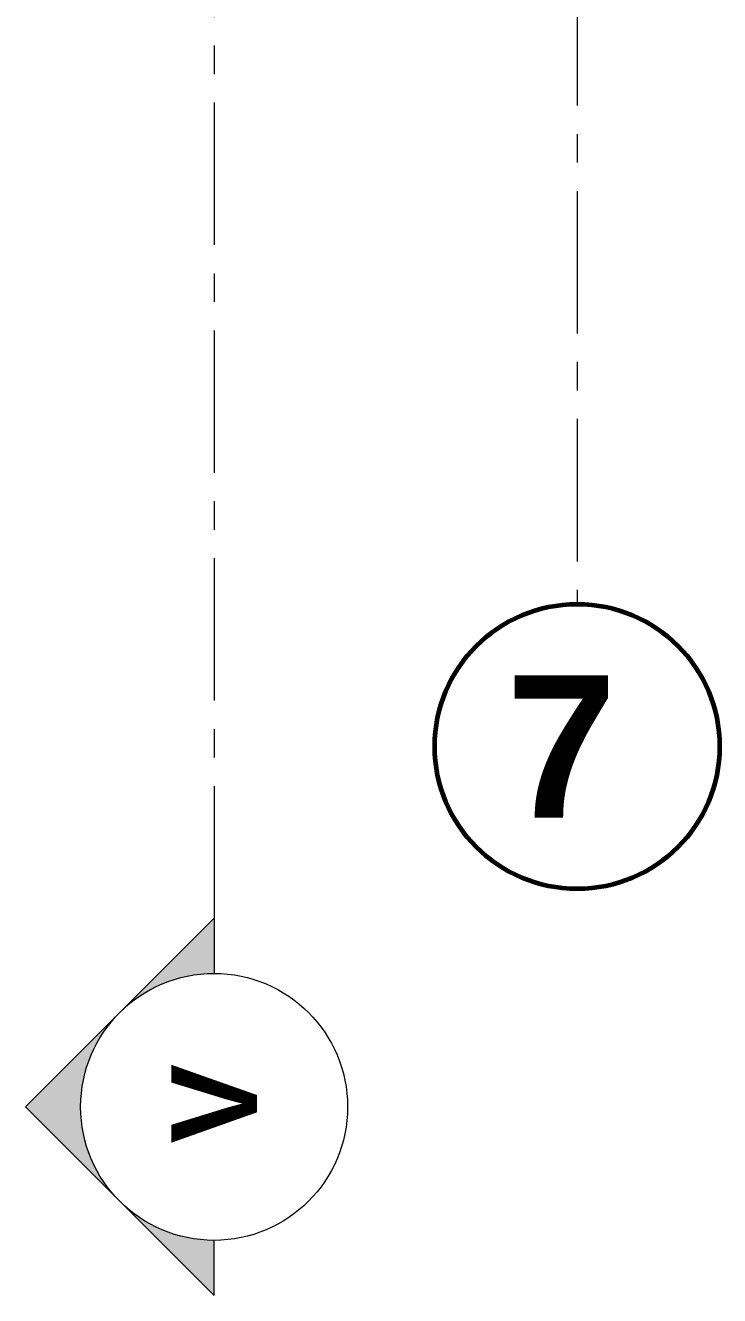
# Model space of a CAD drawing. Header units: inches. Extents: x -38 to 5698, y -33 to 92.
# Drawn here: x 234.383 to 236.82, y -0.378 to 4.082 of the extents above; entities that cross this region are included whole.
import ezdxf

# ---------------------------------------------------------------- set-up
doc = ezdxf.new("R2010")
doc.units = ezdxf.units.IN
doc.header["$MEASUREMENT"] = 0
doc.linetypes.add('Punto & Raya', pattern=[0.65, 0.5, -0.075, 0, -0.075])
doc.layers.add('02 _ ARQ _ ALB _ Ejes Generales', color=7, linetype='Continuous')
doc.layers.add('Marcador - Secciones', color=251, linetype='Continuous')
doc.styles.add('Estilo_Generado_1', font='swisseb.ttf')

msp = doc.modelspace()

# ---------------------------------------------------------------- hatches: boundary and pattern name
at = {"layer": 'Marcador - Secciones', "linetype": 'Continuous', "lineweight": 13}
for points in [[(235.0454, 0.9472), (234.7142, 0.6159, -0.198912), (235.0454, 0.7531)], [(234.7142, -0.0466, -0.414214), (234.7142, 0.6159), (234.3829, 0.2847)], [(235.0454, -0.3778), (235.0454, -0.1838, -0.198912), (234.7142, -0.0466)]]:
    msp.add_hatch(color=7, dxfattribs=at).paths.add_polyline_path(points)

# ---------------------------------------------------------------- linework, layer by layer
at = {"layer": '02 _ ARQ _ ALB _ Ejes Generales', "color": 251, "linetype": 'Punto & Raya', "lineweight": 13}
msp.add_line((236.32, 45.9), (236.32, 2.05), dxfattribs=at)
at = {"layer": '02 _ ARQ _ ALB _ Ejes Generales', "color": 7, "linetype": 'Continuous', "lineweight": 60}
msp.add_circle((236.32, 1.55), 0.5, dxfattribs=at)
at = {"layer": 'Marcador - Secciones', "color": 251, "linetype": 'Punto & Raya', "lineweight": 13}
msp.add_line((235.0454, 46.2111), (235.0454, 0.9472), dxfattribs=at)
at = {"layer": 'Marcador - Secciones', "color": 7, "linetype": 'Continuous', "lineweight": 13}
for p, q in [((235.0454, 0.9472), (234.3829, 0.2847)), ((234.3829, 0.2847), (235.0454, -0.3778))]:
    msp.add_line(p, q, dxfattribs=at)
at = {"layer": 'Marcador - Secciones', "color": 7, "linetype": 'Continuous', "lineweight": 13, "flags": 128}
for points in [[(235.0454, 0.9472), (235.0454, 0.7531, 0.198912)], [(235.0454, -0.3778), (235.0454, -0.1838, -0.198912)]]:
    msp.add_lwpolyline(points, format="xyb", dxfattribs=at)
at = {"layer": 'Marcador - Secciones', "color": 7, "linetype": 'Continuous', "lineweight": 13}
msp.add_circle((235.0454, 0.2847), 0.4685, dxfattribs=at)

# ---------------------------------------------------------------- texts
at = {"layer": '02 _ ARQ _ ALB _ Ejes Generales', "color": 7, "lineweight": 30, "insert": (236.0709, 1.8), "char_height": 0.5, "attachment_point": 1, "style": 'Estilo_Generado_1'}
msp.add_mtext('\\A1;{\\pql;\\pt0;\\fSwis721 Ex BT|b1|i0|c0|p34;7}', dxfattribs=at)
at = {"layer": 'Marcador - Secciones', "color": 5, "lineweight": 25, "insert": (235.1954, 0.4355), "char_height": 0.3, "attachment_point": 9, "rotation": 90, "style": 'Estilo_Generado_1'}
msp.add_mtext('\\A1;{\\pqr;\\pt0;\\fSwis721 Ex BT|b1|i0|c0|p34;V}', dxfattribs=at)

doc.saveas('drawing.dxf')
